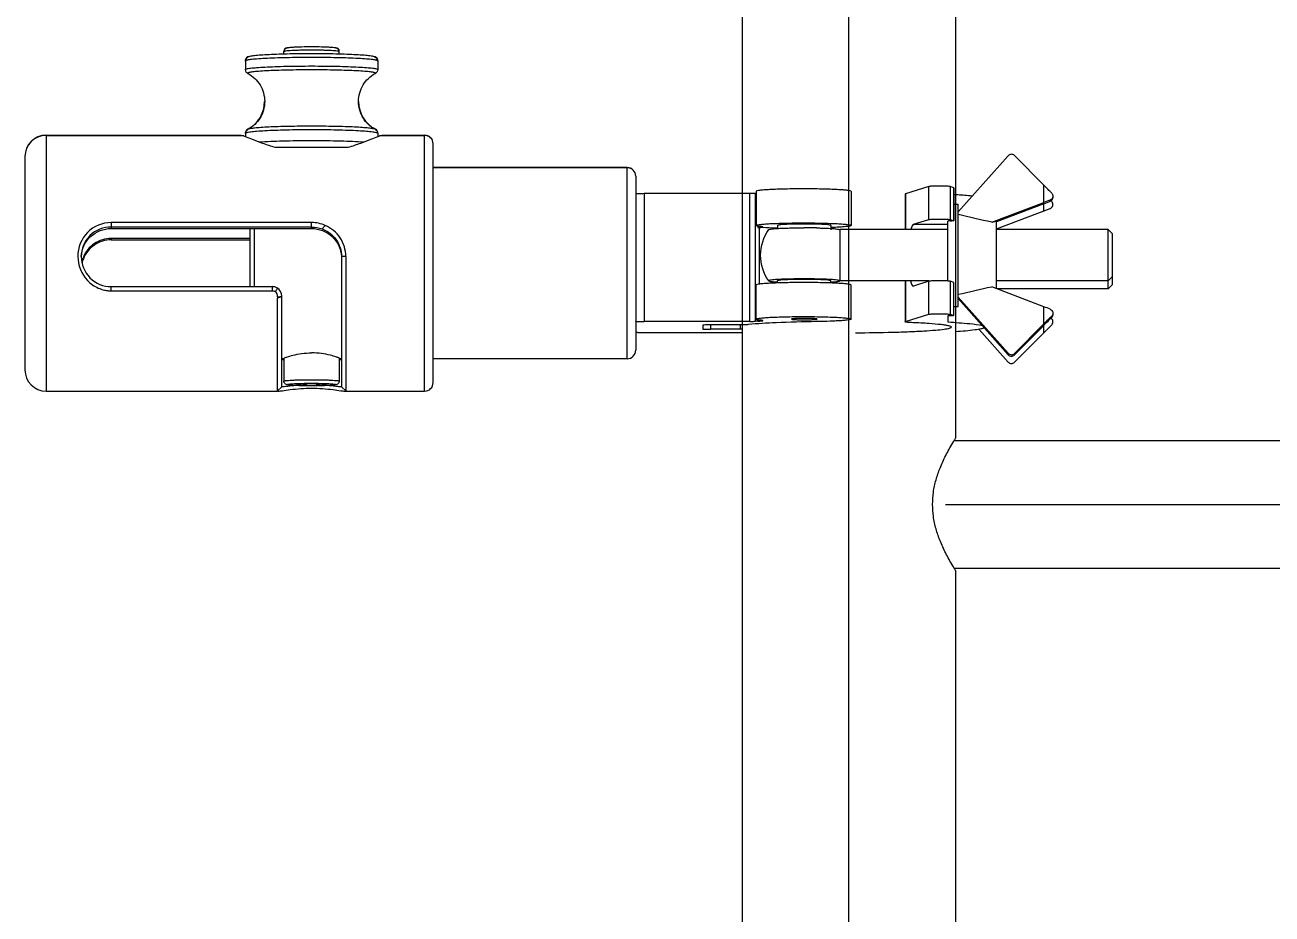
# Model space of a CAD drawing. Header units: millimetres. Extents: x -73584 to -37571, y -61249 to -50748.
# Drawn here: x -48182.9 to -47890.5, y -55069.3 to -54860.7 of the extents above; entities that cross this region are included whole.
import ezdxf

# ---------------------------------------------------------------- set-up
doc = ezdxf.new("R2010")
doc.units = ezdxf.units.MM
doc.header["$LTSCALE"] = 200
doc.linetypes.add('DOT_CENTER', pattern=[14, 12, -1, 0, -1])
doc.layers.add('1', color=7, linetype='Continuous')

# ---------------------------------------------------------------- blocks, each defined once
blk = doc.blocks.new('23-D0018-A_STEP-LADDER_TUBE-Ø30xS3_STACKING_Absen_2__94', base_point=(94.8, -368.81))
at = {"color": 7, "linetype": 'Continuous'}
for p, q in [((94.8, -168.19), (94.8, -368.81)), ((124.8, -168.19), (124.8, -368.81))]:
    blk.add_line(p, q, dxfattribs=at)
at = {"layer": '1', "color": 1, "linetype": 'DOT_CENTER'}
blk.add_line((109.8, -166.19), (109.8, -370.81), dxfattribs=at)
blk = doc.blocks.new('23-D0473-A_TUBE-1m-Ø50xS4-LADDER_STACKING_Absen__107', base_point=(-453.2, -168.5))
at = {"color": 7, "linetype": 'Continuous'}
for p, q in [((-453.2, -118.5), (459.8, -118.5)), ((-124.7, -168.5), (94.3, -168.5)), ((125.3, -168.5), (344.3, -168.5))]:
    blk.add_line(p, q, dxfattribs=at)
for points in [[(109.8, -163.12), (106.95, -163.32), (104.05, -163.94), (101.28, -164.89), (98.36, -166.21), (96.89, -166.98), (95.38, -167.85), (94.84, -168.17), (94.3, -168.5)], [(125.3, -168.5), (124.76, -168.17), (124.22, -167.85), (122.71, -166.98), (121.25, -166.21), (118.32, -164.89), (115.55, -163.94), (112.64, -163.32), (109.8, -163.12)]]:
    blk.add_spline(points, degree=3, dxfattribs=at)
blk = doc.blocks.new('23-D0472-A_BACK-LADDER_STACKING_Absen__109', base_point=(-490.2, -173.5))
at = {"layer": '1', "color": 1, "linetype": 'DOT_CENTER'}
blk.add_line((511.8, -143.5), (-492.2, -143.5), dxfattribs=at)
blk = doc.blocks.new('PH_23_LADDER-1m-KOLOM_STACKING_Absen__110', base_point=(-490.2, -173.5))
for name, p in [('23-D0472-A_BACK-LADDER_STACKING_Absen__109', (-490.2, -173.5)), ('23-D0473-A_TUBE-1m-Ø50xS4-LADDER_STACKING_Absen__107', (-453.2, -168.5))]:
    blk.add_blockref(name, p)
blk = doc.blocks.new('23-A0235-B_WELDING-ASSEMBLY_LADDER-1m_STACKING_Absen__111', base_point=(-490.2, -423.5))
for name, p in [('PH_23_LADDER-1m-KOLOM_STACKING_Absen__110', (-490.2, -173.5)), ('23-D0018-A_STEP-LADDER_TUBE-Ø30xS3_STACKING_Absen_2__94', (94.8, -368.81))]:
    blk.add_blockref(name, p)
blk = doc.blocks.new('23-A0225-B_LADDER-1m_STACKING_Absen__136', base_point=(-490.2, -463.62))
blk.add_blockref('23-A0235-B_WELDING-ASSEMBLY_LADDER-1m_STACKING_Absen__111', (-490.2, -423.5))

msp = doc.modelspace()

# ---------------------------------------------------------------- linework, layer by layer
at = {"color": 7, "linetype": 'Continuous'}
for p, q in [((-48122.16, -54867.478), (-48122.16, -54866.872)), ((-48122.145, -54866.872), (-48122.16, -54866.872)), ((-48121.079, -54866.072), (-48121.36, -54866.072)), ((-48109.96, -54866.072), (-48110.245, -54866.072)), ((-48109.16, -54866.872), (-48109.175, -54866.872)), ((-48109.16, -54867.477), (-48109.16, -54866.872)), ((-48131.16, -54869.072), (-48131.16, -54871.17)), ((-48131.144, -54869.072), (-48131.16, -54869.072)), ((-48100.16, -54869.072), (-48100.176, -54869.072)), ((-48100.16, -54869.072), (-48100.16, -54871.17)), ((-48130.631, -54872.051), (-48130.555, -54872.132)), ((-48100.765, -54872.131), (-48100.689, -54872.051)), ((-48131.148, -54886.072), (-48131.16, -54886.072)), ((-48131.16, -54886.072), (-48131.16, -54886.884)), ((-48130.555, -54885.19), (-48130.631, -54885.19)), ((-48100.689, -54885.19), (-48100.765, -54885.19)), ((-48100.16, -54886.072), (-48100.172, -54886.072)), ((-48100.16, -54886.072), (-48100.16, -54886.882)), ((-48177.86, -54886.572), (-48177.86, -54946.604)), ((-48177.86, -54886.572), (-48132.16, -54886.572)), ((-48177.86, -54886.604), (-48132.081, -54886.604)), ((-48132.145, -54886.581), (-48132.16, -54886.572)), ((-48132.16, -54886.572), (-48132.148, -54886.579)), ((-48132.148, -54886.579), (-48132.14, -54886.583)), ((-48099.239, -54886.604), (-48089.16, -54886.604)), ((-48099.215, -54886.602), (-48099.16, -54886.572)), ((-48099.16, -54886.572), (-48089.16, -54886.572)), ((-48089.16, -54946.604), (-48089.16, -54886.572)), ((-48087.16, -54944.604), (-48087.16, -54888.604)), ((-48182.86, -54891.605), (-48182.86, -54941.604)), ((-48124.213, -54889.388), (-48107.107, -54889.388)), ((-47952.365, -54891.385), (-47964.072, -54904.554)), ((-47943.998, -54898.28), (-47950.909, -54891.344)), ((-48041.66, -54894.172), (-48087.16, -54894.172)), ((-48041.66, -54894.204), (-48087.16, -54894.204)), ((-48041.66, -54939.004), (-48041.66, -54894.172)), ((-48039.66, -54896.204), (-48039.66, -54937.004)), ((-48012.931, -54900.285), (-48037.66, -54900.285)), ((-48037.66, -54900.285), (-48037.66, -54930.242)), ((-48012.931, -54930.242), (-48012.931, -54900.285)), ((-48011.474, -54900.252), (-48011.658, -54900.261)), ((-48011.658, -54900.261), (-48011.658, -54930.217)), ((-48011.473, -54899.757), (-48011.473, -54907.746)), ((-47989.16, -54899.757), (-47989.16, -54907.746)), ((-47976.523, -54900.387), (-47976.523, -54908.727)), ((-47970.955, -54898.63), (-47976.45, -54900.341)), ((-47976.45, -54900.341), (-47976.45, -54908.727)), ((-47970.955, -54906.369), (-47970.955, -54898.63)), ((-47965.073, -54898.916), (-47965.99, -54898.63)), ((-47965.99, -54898.63), (-47965.99, -54906.369)), ((-47965.066, -54898.92), (-47965.073, -54898.916)), ((-47965.073, -54906.655), (-47965.073, -54898.916)), ((-47965.066, -54898.92), (-47965.066, -54906.659)), ((-47943.998, -54902.333), (-47943.998, -54898.28)), ((-47965.066, -54902.717), (-47964.072, -54902.717)), ((-47964.072, -54926.716), (-47964.072, -54902.717)), ((-47956.211, -54906.998), (-47943.998, -54902.333)), ((-47943.998, -54902.654), (-47955.072, -54906.914)), ((-47955.072, -54908.572), (-47942.507, -54903.749)), ((-47943.998, -54904.321), (-47943.998, -54902.654)), ((-47942.507, -54902.06), (-47942.507, -54901.785)), ((-47942.157, -54902.11), (-47942.315, -54901.951)), ((-47974.513, -54907.477), (-47970.955, -54906.369)), ((-47966.472, -54920.791), (-47966.472, -54906.713)), ((-47965.99, -54906.369), (-47965.073, -54906.655)), ((-47965.972, -54906.686), (-47965.566, -54906.686)), ((-47965.073, -54906.655), (-47965.066, -54906.659)), ((-47955.072, -54906.727), (-47955.091, -54906.723)), ((-47955.072, -54922.54), (-47955.072, -54906.728)), ((-48115.66, -54907.051), (-48162.66, -54907.051)), ((-48162.66, -54907.051), (-48162.66, -54908.462)), ((-48115.66, -54908.106), (-48162.66, -54908.106)), ((-48162.66, -54908.462), (-48115.66, -54908.462)), ((-48130.16, -54908.462), (-48130.16, -54922.085)), ((-48129.16, -54908.462), (-48129.16, -54922.085)), ((-48115.66, -54908.462), (-48115.66, -54907.051)), ((-48113.191, -54908.547), (-48112.446, -54907.752)), ((-48011.03, -54907.907), (-48011.03, -54908.222)), ((-48010.701, -54908.208), (-48010.701, -54921.511)), ((-48006.41, -54907.737), (-48006.41, -54908.445)), ((-47993.91, -54907.737), (-47993.91, -54908.736)), ((-47966.472, -54908.727), (-47991.85, -54908.727)), ((-47991.85, -54908.727), (-47991.85, -54920.727)), ((-47974.513, -54907.477), (-47966.472, -54907.477)), ((-47928.91, -54908.727), (-47955.072, -54908.727)), ((-47927.91, -54909.727), (-47928.91, -54908.727)), ((-47928.91, -54922.572), (-47928.91, -54908.727)), ((-48130.16, -54910.767), (-48162.66, -54910.767)), ((-48162.66, -54910.767), (-48162.66, -54911.123)), ((-48162.66, -54911.124), (-48130.16, -54911.124)), ((-47927.91, -54921.572), (-47927.91, -54909.727)), ((-48107.66, -54914.995), (-48108.66, -54915.049)), ((-48108.66, -54915.049), (-48108.66, -54945.562)), ((-48107.66, -54914.995), (-48107.66, -54946.561)), ((-48006.454, -54921.01), (-48006.436, -54921.011)), ((-48006.41, -54921.225), (-48006.41, -54920.719)), ((-48000.16, -54921.127), (-48000.311, -54921.127)), ((-47993.91, -54921.237), (-47993.91, -54920.719)), ((-47993.885, -54921.011), (-47993.866, -54921.01)), ((-47970.955, -54920.727), (-47991.85, -54920.727)), ((-47976.523, -54920.727), (-47976.523, -54930.344)), ((-47976.45, -54920.727), (-47976.45, -54930.298)), ((-47970.955, -54920.848), (-47974.513, -54921.956)), ((-47970.955, -54928.587), (-47970.955, -54920.848)), ((-47965.073, -54921.134), (-47965.99, -54920.848)), ((-47965.99, -54920.848), (-47965.99, -54928.587)), ((-47965.066, -54921.138), (-47965.073, -54921.134)), ((-47965.073, -54928.872), (-47965.073, -54921.134)), ((-47965.066, -54928.877), (-47965.066, -54921.138)), ((-47928.91, -54920.727), (-47955.072, -54920.727)), ((-47927.91, -54919.727), (-47928.91, -54920.727)), ((-48162.66, -54922.085), (-48124.86, -54922.085)), ((-48162.66, -54923.056), (-48162.66, -54922.085)), ((-48162.66, -54923.056), (-48124.86, -54923.056)), ((-48124.86, -54923.056), (-48124.86, -54922.085)), ((-48011.473, -54929.714), (-48011.473, -54921.726)), ((-47989.16, -54929.714), (-47989.16, -54921.726)), ((-47974.513, -54921.956), (-47974.58, -54921.966)), ((-47943.998, -54926.8), (-47956.211, -54922.102)), ((-47928.91, -54922.572), (-47954.988, -54922.572)), ((-47927.91, -54921.572), (-47928.91, -54922.572)), ((-48123.673, -54924.45), (-48122.66, -54924.316)), ((-48122.66, -54924.506), (-48123.66, -54924.778)), ((-48123.66, -54946.561), (-48123.66, -54924.778)), ((-48122.66, -54945.562), (-48122.66, -54924.316)), ((-47965.066, -54926.717), (-47964.072, -54926.717)), ((-47964.71, -54926.717), (-47964.71, -54941.119)), ((-47964.072, -54924.525), (-47952.365, -54937.726)), ((-47952.365, -54938.07), (-47964.072, -54924.9)), ((-47943.998, -54930.853), (-47943.998, -54926.8)), ((-48011.03, -54929.875), (-48011.03, -54930.19)), ((-47976.45, -54930.298), (-47970.955, -54928.587)), ((-47966.472, -54928.931), (-47966.472, -54930.379)), ((-47965.99, -54928.587), (-47965.073, -54928.872)), ((-47965.566, -54928.904), (-47965.972, -54928.904)), ((-47965.073, -54928.872), (-47965.066, -54928.877)), ((-47942.157, -54929.293), (-47942.157, -54929.045)), ((-48012.931, -54930.242), (-48037.66, -54930.242)), ((-48014.71, -54932.923), (-48037.66, -54932.923)), ((-48023.96, -54931.134), (-48023.96, -54932.032)), ((-48015.089, -54931.073), (-48022.16, -54931.073)), ((-48022.16, -54931.073), (-48022.16, -54932.092)), ((-48015.089, -54932.092), (-48022.16, -54932.092)), ((-48015.089, -54932.092), (-48015.089, -54931.073)), ((-47959.164, -54932.109), (-47952.365, -54939.776)), ((-47950.909, -54937.77), (-47943.998, -54930.853)), ((-47950.909, -54939.819), (-47942.157, -54931.035)), ((-47943.998, -54931.174), (-47950.909, -54938.11)), ((-47943.998, -54932.882), (-47943.998, -54931.174)), ((-47952.365, -54938.07), (-47952.365, -54937.726)), ((-47950.909, -54937.77), (-47950.909, -54938.11)), ((-48122.21, -54939.004), (-48122.66, -54939.004)), ((-48122.66, -54939.172), (-48122.554, -54939.204)), ((-48122.554, -54939.204), (-48122.497, -54939.202)), ((-48122.16, -54938.917), (-48122.16, -54944.264)), ((-48109.16, -54938.917), (-48109.16, -54944.264)), ((-48108.66, -54939.004), (-48109.111, -54939.004)), ((-48108.837, -54939.201), (-48108.766, -54939.204)), ((-48108.766, -54939.204), (-48108.66, -54939.172)), ((-48041.66, -54939.004), (-48087.16, -54939.004)), ((-47964.723, -54941.14), (-47964.71, -54941.119)), ((-48177.86, -54946.604), (-48123.66, -54946.604)), ((-48123.66, -54946.561), (-48122.66, -54945.562)), ((-48123.66, -54946.561), (-48123.497, -54946.604)), ((-48119.12, -54945.055), (-48119.124, -54945.063)), ((-48119.118, -54945.056), (-48119.124, -54945.063)), ((-48119.124, -54945.063), (-48119.118, -54945.057)), ((-48119.117, -54945.051), (-48119.12, -54945.055)), ((-48119.114, -54945.051), (-48119.118, -54945.056)), ((-48119.085, -54945.036), (-48119.117, -54945.051)), ((-48119.027, -54945.02), (-48119.085, -54945.036)), ((-48117.392, -54945.224), (-48117.392, -54944.902)), ((-48113.928, -54945.224), (-48113.928, -54944.902)), ((-48112.235, -54945.036), (-48112.293, -54945.02)), ((-48112.203, -54945.051), (-48112.235, -54945.036)), ((-48112.202, -54945.056), (-48112.206, -54945.051)), ((-48112.2, -54945.055), (-48112.203, -54945.051)), ((-48112.196, -54945.063), (-48112.202, -54945.056)), ((-48112.202, -54945.057), (-48112.196, -54945.063)), ((-48112.196, -54945.063), (-48112.2, -54945.055)), ((-48108.66, -54945.562), (-48107.66, -54946.561)), ((-48107.824, -54946.604), (-48089.16, -54946.604)), ((-48107.823, -54946.604), (-48107.66, -54946.561))]:
    msp.add_line(p, q, dxfattribs=at)
for centre, radius, start, end in [((-48130.16, -54869.072), 1, 94.36319, 180), ((-48121.36, -54866.872), 0.8, 90, 180), ((-48109.96, -54866.872), 0.8, 0, 90), ((-48101.16, -54869.072), 1, 0, 85.75588), ((-48129.902, -54870.901), 1.393, 237.82731, 242.02991), ((-48101.418, -54870.901), 1.393, 297.95398, 302.12578), ((-48134.16, -54878.572), 7.5, 298.07249, 359.34036), ((-48097.16, -54878.572), 7.5, 180.65955, 241.92751), ((-48130.16, -54886.072), 1, 118.07249, 180), ((-48101.16, -54886.072), 1, 0, 61.92751), ((-48177.86, -54891.572), 5, 90, 180), ((-48177.86, -54891.604), 5, 90, 180), ((-48089.16, -54888.572), 2, 0, 90), ((-48089.16, -54888.604), 2, 0, 90), ((-47951.618, -54892.05), 1.001, 44.88191, 138.29412), ((-48041.66, -54896.172), 2, 0, 90), ((-48041.66, -54896.204), 2, 360, 90), ((-47942.865, -54902.816), 1, 291, 44.89564), ((-48477.315, -57149.213), 2301.973, 76.916378, 77.117177), ((-48005.289, -55041.606), 133.508, 92.32351, 92.46449), ((-48000.104, -55052.618), 144.328, 88.89834, 90.02243), ((-48162.562, -54917.84), 7.102, 158.23195, 160.94864), ((-48162.619, -54917.821), 7.041, 160.94229, 168.71103), ((-48162.577, -54918.187), 7.084, 158.24913, 166.98645), ((-48470.759, -52682.228), 2298.216, 282.736611, 282.937627), ((-47942.865, -54930.329), 1, 315.10436, 58.13171), ((-48015.087, -54968.747), 36.654, 89.40499, 90.00183), ((-47998.766, -55221.729), 291.796, 92.40899, 92.53242), ((-48041.66, -54937.004), 2, 270, 360), ((-47951.616, -54937.062), 1.001, 221.55947, 314.95883), ((-47951.618, -54937.404), 1.001, 221.70612, 315.11864), ((-48177.86, -54941.604), 5, 180, 270), ((-47951.617, -54939.113), 1, 221.5632, 315.10354), ((-48089.16, -54944.604), 2, 270, 0), ((-48116.92, -54947.142), 3.03, 136.28323, 136.5065), ((-48114.4, -54947.142), 3.03, 43.49351, 43.71679)]:
    msp.add_arc(centre, radius, start, end, dxfattribs=at)
for centre, major_axis, ratio, start_param, end_param in [((-47944.072, -54898.366), (-2.999, 3.01), 0.0267377, -2.2364289, -1.5689159), ((-47944.072, -54902.522), (3, 1.153), 0.0467462, 1.0039242, 1.5278866), ((-47944.072, -54902.522), (3, 1.153), 0.0467462, -1.5638098, -1.0398473), ((-47974.513, -54914.717), (0.069, 7.25), 0.171979, 0.0552947, 0.5985129), ((-47974.513, -54914.717), (0.069, 7.25), 0.171979, -3.7313822, -3.1399555), ((-47944.072, -54926.932), (3, -1.153), 0.0467463, 1.0398472, 1.5638096), ((-47944.072, -54931.089), (2.999, 3.01), 0.0267376, 0.8515066, 1.5190195), ((-47944.072, -54931.089), (2.999, 3.01), 0.0267376, -1.5726769, -0.9051639)]:
    msp.add_ellipse(centre, major_axis=major_axis, ratio=ratio, start_param=start_param, end_param=end_param, dxfattribs=at)
for points, knots in [([(-48131.16, -54869.173), (-48131.16, -54868.986), (-48131.065, -54868.648), (-48130.715, -54868.271), (-48130.287, -54868.083), (-48129.816, -54867.977), (-48129.301, -54867.895), (-48128.68, -54867.822), (-48127.621, -54867.724), (-48126.022, -54867.62), (-48123.814, -54867.523), (-48121.284, -54867.45), (-48118.529, -54867.405), (-48115.66, -54867.39), (-48112.791, -54867.405), (-48110.036, -54867.45), (-48107.506, -54867.523), (-48105.298, -54867.62), (-48103.699, -54867.724), (-48102.64, -54867.822), (-48102.019, -54867.895), (-48101.504, -54867.977), (-48101.033, -54868.083), (-48100.605, -54868.271), (-48100.255, -54868.648), (-48100.16, -54868.986), (-48100.16, -54869.173)], [0, 0, 0, 0, 0.0173185, 0.0308279, 0.046594, 0.0599315, 0.0757359, 0.0950215, 0.1179893, 0.1746096, 0.2439395, 0.3234123, 0.4099111, 0.5000011, 0.5900911, 0.6765897, 0.7560622, 0.8253917, 0.8820115, 0.9049793, 0.9242647, 0.940069, 0.9534066, 0.9691726, 0.9826812, 1, 1, 1, 1]), ([(-48100.16, -54869.173), (-48100.16, -54869.136), (-48100.28, -54869.058), (-48100.496, -54868.998), (-48100.875, -54868.917), (-48101.641, -54868.81), (-48102.936, -54868.689), (-48104.839, -54868.57), (-48107.159, -54868.471), (-48109.804, -54868.397), (-48112.675, -54868.352), (-48115.66, -54868.336), (-48118.645, -54868.352), (-48121.516, -54868.397), (-48124.162, -54868.471), (-48126.481, -54868.57), (-48128.384, -54868.689), (-48129.679, -54868.81), (-48130.445, -54868.917), (-48130.824, -54868.998), (-48131.04, -54869.058), (-48131.16, -54869.136), (-48131.16, -54869.173)], [0, 0, 0, 0, 0.0035463, 0.0111635, 0.0232937, 0.0399241, 0.0861248, 0.1481223, 0.2235781, 0.3096174, 0.4029495, 0.5, 0.5970505, 0.6903826, 0.7764219, 0.8518776, 0.9138752, 0.9600759, 0.9767062, 0.9888365, 0.9964537, 1, 1, 1, 1]), ([(-48109.16, -54866.976), (-48109.16, -54866.795), (-48109.275, -54866.465), (-48109.671, -54866.175), (-48110.141, -54866.079), (-48110.713, -54866.017), (-48111.434, -54865.966), (-48112.324, -54865.925), (-48113.752, -54865.882), (-48115.661, -54865.862), (-48117.57, -54865.882), (-48118.998, -54865.925), (-48119.887, -54865.966), (-48120.608, -54866.017), (-48121.179, -54866.079), (-48121.649, -54866.175), (-48122.045, -54866.466), (-48122.16, -54866.795), (-48122.16, -54866.976)], [0, 0, 0, 0, 0.0388202, 0.068593, 0.1018457, 0.1405942, 0.1926429, 0.257289, 0.3322029, 0.5000736, 0.6679281, 0.7428102, 0.8074281, 0.8594547, 0.8981885, 0.9314347, 0.9611938, 1, 1, 1, 1]), ([(-48109.16, -54866.976), (-48109.16, -54866.96), (-48109.21, -54866.928), (-48109.301, -54866.902), (-48109.46, -54866.869), (-48109.781, -54866.824), (-48110.324, -54866.773), (-48111.122, -54866.723), (-48112.095, -54866.682), (-48113.204, -54866.651), (-48114.408, -54866.631), (-48115.66, -54866.625), (-48116.912, -54866.631), (-48118.116, -54866.651), (-48119.225, -54866.682), (-48120.198, -54866.723), (-48120.996, -54866.773), (-48121.539, -54866.824), (-48121.86, -54866.869), (-48122.019, -54866.902), (-48122.11, -54866.928), (-48122.16, -54866.96), (-48122.16, -54866.976)], [0, 0, 0, 0, 0.0035464, 0.0111631, 0.0232939, 0.0399243, 0.0861253, 0.1481222, 0.2235779, 0.3096172, 0.4029494, 0.5, 0.5970506, 0.6903827, 0.776422, 0.8518778, 0.9138747, 0.9600757, 0.9767061, 0.9888369, 0.9964536, 1, 1, 1, 1]), ([(-48131.16, -54871.17), (-48131.16, -54871.133), (-48131.04, -54871.055), (-48130.824, -54870.995), (-48130.445, -54870.915), (-48129.679, -54870.807), (-48128.384, -54870.686), (-48126.481, -54870.568), (-48124.162, -54870.468), (-48121.516, -54870.394), (-48118.645, -54870.349), (-48115.66, -54870.333), (-48112.675, -54870.349), (-48109.804, -54870.394), (-48107.159, -54870.468), (-48104.839, -54870.568), (-48102.936, -54870.686), (-48101.641, -54870.807), (-48100.875, -54870.915), (-48100.496, -54870.995), (-48100.28, -54871.055), (-48100.16, -54871.133), (-48100.16, -54871.17)], [0, 0, 0, 0, 0.0035463, 0.0111635, 0.0232938, 0.0399241, 0.0861248, 0.1481224, 0.2235781, 0.3096174, 0.4029495, 0.5, 0.5970506, 0.6903826, 0.7764219, 0.8518777, 0.9138752, 0.9600759, 0.9767063, 0.9888365, 0.9964537, 1, 1, 1, 1]), ([(-48130.643, -54872.08), (-48130.772, -54871.999), (-48131.044, -54871.748), (-48131.16, -54871.378), (-48131.16, -54871.17)], [0, 0, 0, 0, 0.4219146, 1, 1, 1, 1]), ([(-48100.689, -54872.051), (-48100.689, -54872.015), (-48100.805, -54871.94), (-48101.014, -54871.882), (-48101.38, -54871.804), (-48102.12, -54871.701), (-48103.371, -54871.584), (-48105.208, -54871.469), (-48107.449, -54871.374), (-48110.004, -54871.302), (-48112.777, -54871.258), (-48115.66, -54871.243), (-48118.543, -54871.258), (-48121.316, -54871.302), (-48123.871, -54871.374), (-48126.112, -54871.469), (-48127.949, -54871.584), (-48129.2, -54871.701), (-48129.94, -54871.804), (-48130.306, -54871.882), (-48130.515, -54871.94), (-48130.631, -54872.015), (-48130.631, -54872.051)], [0, 0, 0, 0, 0.0035464, 0.0111634, 0.0232937, 0.0399243, 0.0861247, 0.1481221, 0.2235783, 0.3096173, 0.4029493, 0.5, 0.5970506, 0.6903826, 0.7764216, 0.8518778, 0.9138753, 0.9600757, 0.9767063, 0.9888366, 0.9964536, 1, 1, 1, 1]), ([(-48100.16, -54871.17), (-48100.16, -54871.378), (-48100.277, -54871.748), (-48100.549, -54872), (-48100.677, -54872.081)], [0, 0, 0, 0, 0.5782185, 1, 1, 1, 1]), ([(-48130.555, -54872.132), (-48129.418, -54872.734), (-48127.402, -54874.636), (-48126.66, -54877.316), (-48126.66, -54878.659)], [0, 0, 0, 0, 0.4890779, 1, 1, 1, 1]), ([(-48104.66, -54878.659), (-48104.66, -54877.317), (-48103.919, -54874.638), (-48101.904, -54872.735), (-48100.768, -54872.133)], [0, 0, 0, 0, 0.5106301, 1, 1, 1, 1]), ([(-48126.66, -54878.659), (-48126.66, -54880.001), (-48127.401, -54882.68), (-48129.416, -54884.583), (-48130.553, -54885.185)], [0, 0, 0, 0, 0.5106301, 1, 1, 1, 1]), ([(-48100.766, -54885.186), (-48101.902, -54884.584), (-48103.918, -54882.682), (-48104.66, -54880.002), (-48104.66, -54878.659)], [0, 0, 0, 0, 0.4890779, 1, 1, 1, 1]), ([(-48131.16, -54886.148), (-48131.16, -54885.913), (-48131.014, -54885.507), (-48130.694, -54885.261), (-48130.555, -54885.187)], [0, 0, 0, 0, 0.5987862, 1, 1, 1, 1]), ([(-48100.16, -54886.148), (-48100.16, -54886.111), (-48100.28, -54886.033), (-48100.496, -54885.973), (-48100.875, -54885.893), (-48101.641, -54885.786), (-48102.936, -54885.665), (-48104.839, -54885.546), (-48107.159, -54885.447), (-48109.804, -54885.373), (-48112.675, -54885.327), (-48115.66, -54885.312), (-48118.645, -54885.327), (-48121.516, -54885.373), (-48124.162, -54885.447), (-48126.481, -54885.546), (-48128.384, -54885.665), (-48129.679, -54885.786), (-48130.445, -54885.893), (-48130.824, -54885.973), (-48131.04, -54886.033), (-48131.16, -54886.111), (-48131.16, -54886.148)], [0, 0, 0, 0, 0.0035463, 0.0111635, 0.0232937, 0.0399241, 0.0861248, 0.1481223, 0.2235781, 0.3096174, 0.4029495, 0.5, 0.5970505, 0.6903826, 0.7764219, 0.8518776, 0.9138752, 0.9600759, 0.9767062, 0.9888365, 0.9964537, 1, 1, 1, 1]), ([(-48100.766, -54885.186), (-48100.926, -54885.101), (-48101.453, -54885.013), (-48102.445, -54884.876), (-48103.895, -54884.766), (-48105.733, -54884.66), (-48107.908, -54884.575), (-48111.254, -54884.488), (-48115.661, -54884.448), (-48120.068, -54884.488), (-48123.414, -54884.575), (-48125.588, -54884.66), (-48127.426, -54884.766), (-48128.876, -54884.876), (-48129.868, -54885.013), (-48130.394, -54885.101), (-48130.555, -54885.186)], [0, 0, 0, 0, 0.0182704, 0.0523934, 0.1014424, 0.1638302, 0.2374863, 0.319949, 0.5000309, 0.6801082, 0.7625653, 0.8362137, 0.8985921, 0.9476304, 0.9817416, 1, 1, 1, 1]), ([(-48100.765, -54885.187), (-48100.626, -54885.261), (-48100.307, -54885.507), (-48100.16, -54885.913), (-48100.16, -54886.148)], [0, 0, 0, 0, 0.4012064, 1, 1, 1, 1]), ([(-48132.081, -54886.604), (-48131.792, -54886.604), (-48130.955, -54886.992), (-48129.346, -54887.584), (-48127.02, -54888.516), (-48125.218, -54889.101), (-48124.213, -54889.388)], [0, 0, 0, 0, 0.1040833, 0.3189553, 0.6244542, 1, 1, 1, 1]), ([(-48127.966, -54888.139), (-48126.152, -54888.012), (-48122.047, -54887.862), (-48115.652, -54887.786), (-48109.259, -54887.862), (-48105.155, -54888.013), (-48103.344, -54888.14)], [0, 0, 0, 0, 0.2213647, 0.5001398, 0.7788411, 1, 1, 1, 1]), ([(-48107.107, -54889.388), (-48106.575, -54889.276), (-48105.588, -54888.914), (-48103.791, -54888.321), (-48101.974, -54887.582), (-48100.365, -54886.992), (-48099.528, -54886.604), (-48099.239, -54886.604)], [0, 0, 0, 0, 0.1953913, 0.3756281, 0.6811383, 0.8959559, 1, 1, 1, 1]), ([(-48037.66, -54900.285), (-48037.915, -54900.285), (-48038.373, -54900.297), (-48039.039, -54900.291), (-48039.353, -54900.371), (-48039.66, -54900.34), (-48039.66, -54900.392)], [0, 0, 0, 0, 0.3813644, 0.7047286, 0.9214295, 1, 1, 1, 1]), ([(-48011.658, -54900.261), (-48011.753, -54900.265), (-48012.177, -54900.28), (-48012.601, -54900.285), (-48012.931, -54900.285)], [0, 0, 0, 0, 0.2228971, 1, 1, 1, 1]), ([(-47989.16, -54899.757), (-47989.16, -54899.676), (-47989.574, -54899.609), (-47990.095, -54899.498), (-47991.176, -54899.412), (-47992.521, -54899.323), (-47994.2, -54899.253), (-47996.825, -54899.179), (-48000.317, -54899.145), (-48003.808, -54899.179), (-48006.434, -54899.253), (-48008.112, -54899.323), (-48009.457, -54899.412), (-48010.538, -54899.498), (-48011.059, -54899.609), (-48011.473, -54899.676), (-48011.473, -54899.757)], [0, 0, 0, 0, 0.0108903, 0.0396548, 0.0858834, 0.1479161, 0.2234169, 0.3095076, 0.4999991, 0.6904895, 0.7765794, 0.8520802, 0.914114, 0.9603439, 0.9891094, 1, 1, 1, 1]), ([(-47976.45, -54900.341), (-47976.469, -54900.347), (-47976.495, -54900.355), (-47976.523, -54900.377), (-47976.523, -54900.387)], [0, 0, 0, 0, 0.6687305, 1, 1, 1, 1]), ([(-47965.99, -54898.63), (-47966.265, -54898.545), (-47967.111, -54898.563), (-47968.472, -54898.489), (-47969.834, -54898.563), (-47970.68, -54898.545), (-47970.955, -54898.63)], [0, 0, 0, 0, 0.1735892, 0.5, 0.8264108, 1, 1, 1, 1]), ([(-47960.78, -54900.875), (-47961.08, -54900.84), (-47962.482, -54900.693), (-47963.888, -54900.587), (-47964.995, -54900.513)], [0, 0, 0, 0, 0.2136969, 1, 1, 1, 1]), ([(-47941.865, -54900.881), (-47941.865, -54900.989), (-47941.923, -54901.374), (-47942.246, -54901.693), (-47942.507, -54901.785)], [0, 0, 0, 0, 0.2798199, 1, 1, 1, 1]), ([(-47942.507, -54902.06), (-47942.24, -54901.949), (-47941.927, -54901.607), (-47941.866, -54901.209), (-47941.866, -54901.099)], [0, 0, 0, 0, 0.7250601, 1, 1, 1, 1]), ([(-47970.955, -54906.369), (-47970.68, -54906.283), (-47969.834, -54906.302), (-47968.472, -54906.227), (-47967.111, -54906.302), (-47966.265, -54906.283), (-47965.99, -54906.369)], [0, 0, 0, 0, 0.1735892, 0.5, 0.8264108, 1, 1, 1, 1]), ([(-47965.972, -54906.686), (-47966.09, -54906.686), (-47966.265, -54906.677), (-47966.396, -54906.707), (-47966.472, -54906.7), (-47966.472, -54906.713)], [0, 0, 0, 0, 0.7047364, 0.9214166, 1, 1, 1, 1]), ([(-47965.066, -54906.659), (-47965.066, -54906.672), (-47965.142, -54906.665), (-47965.273, -54906.695), (-47965.448, -54906.686), (-47965.566, -54906.686)], [0, 0, 0, 0, 0.0785834, 0.2952636, 1, 1, 1, 1]), ([(-47956.211, -54906.998), (-47955.964, -54906.922), (-47955.6, -54906.843), (-47955.215, -54906.696), (-47955.091, -54906.723)], [0, 0, 0, 0, 0.671777, 1, 1, 1, 1]), ([(-48162.66, -54907.05), (-48164.67, -54907.05), (-48168.855, -54908.814), (-48171.279, -54915.013), (-48169.197, -54920.213), (-48166.198, -54922.307), (-48164.465, -54922.873), (-48163.441, -54923.018), (-48162.919, -54923.085), (-48162.661, -54923.057)], [0, 0, 0, 0, 0.2478074, 0.4955109, 0.7453805, 0.8721325, 0.9359725, 0.9679801, 1, 1, 1, 1]), ([(-48162.66, -54908.105), (-48164.442, -54908.105), (-48168.158, -54909.553), (-48169.66, -54913.263), (-48169.66, -54915.038)], [0, 0, 0, 0, 0.5009195, 1, 1, 1, 1]), ([(-48169.651, -54915.041), (-48169.564, -54913.323), (-48167.98, -54909.813), (-48164.388, -54908.462), (-48162.66, -54908.462)], [0, 0, 0, 0, 0.4987672, 1, 1, 1, 1]), ([(-48115.66, -54908.462), (-48113.931, -54908.462), (-48110.334, -54909.815), (-48108.753, -54913.332), (-48108.668, -54915.051)], [0, 0, 0, 0, 0.5011564, 1, 1, 1, 1]), ([(-48113.191, -54908.547), (-48111.895, -54909.029), (-48109.532, -54910.823), (-48108.66, -54913.663), (-48108.66, -54915.049)], [0, 0, 0, 0, 0.4993383, 1, 1, 1, 1]), ([(-48107.66, -54914.995), (-48107.625, -54913.481), (-48108.582, -54910.384), (-48111.06, -54908.346), (-48112.446, -54907.752)], [0, 0, 0, 0, 0.5011581, 1, 1, 1, 1]), ([(-48011.473, -54907.746), (-48011.473, -54907.664), (-48011.059, -54907.598), (-48010.538, -54907.487), (-48009.457, -54907.4), (-48008.112, -54907.311), (-48006.434, -54907.241), (-48003.808, -54907.167), (-48000.317, -54907.134), (-47996.825, -54907.167), (-47994.2, -54907.241), (-47992.521, -54907.311), (-47991.176, -54907.4), (-47990.095, -54907.487), (-47989.574, -54907.598), (-47989.16, -54907.664), (-47989.16, -54907.746)], [0, 0, 0, 0, 0.0108903, 0.0396548, 0.0858834, 0.1479162, 0.2234169, 0.3095076, 0.4999992, 0.6904895, 0.7765794, 0.8520803, 0.9141141, 0.9603439, 0.9891094, 1, 1, 1, 1]), ([(-48010.219, -54908.021), (-48010.533, -54907.989), (-48010.953, -54907.938), (-48011.336, -54907.847), (-48011.473, -54907.781), (-48011.473, -54907.746)], [0, 0, 0, 0, 0.7267428, 0.9176709, 1, 1, 1, 1]), ([(-48011.03, -54908.222), (-48010.87, -54908.215), (-48010.595, -54908.199), (-48010.213, -54908.177), (-48010.033, -54908.138), (-48009.882, -54908.124), (-48009.882, -54908.095)], [0, 0, 0, 0, 0.416243, 0.7304012, 0.9270866, 1, 1, 1, 1]), ([(-48006.431, -54908.391), (-48006.829, -54908.38), (-48008.253, -54908.337), (-48009.676, -54908.274), (-48010.701, -54908.208)], [0, 0, 0, 0, 0.2791291, 1, 1, 1, 1]), ([(-48009.882, -54908.095), (-48009.882, -54908.064), (-48010.053, -54908.053), (-48010.135, -54908.03), (-48010.219, -54908.021)], [0, 0, 0, 0, 0.2691652, 1, 1, 1, 1]), ([(-48008.464, -54908.719), (-48008.419, -54908.657), (-48008.138, -54908.621), (-48007.662, -54908.53), (-48006.868, -54908.472), (-48005.852, -54908.406), (-48004.619, -54908.357), (-48002.7, -54908.304), (-48001.195, -54908.29), (-48000.16, -54908.29)], [0, 0, 0, 0, 0.0275379, 0.0894164, 0.1842142, 0.3086416, 0.4582166, 0.6274918, 1, 1, 1, 1]), ([(-47993.91, -54907.737), (-47993.91, -54907.692), (-47994.142, -54907.654), (-47994.434, -54907.592), (-47995.04, -54907.544), (-47995.793, -54907.494), (-47996.733, -54907.455), (-47998.204, -54907.413), (-48000.16, -54907.394), (-48002.116, -54907.413), (-48003.587, -54907.455), (-48004.527, -54907.494), (-48005.28, -54907.544), (-48005.886, -54907.592), (-48006.178, -54907.654), (-48006.41, -54907.692), (-48006.41, -54907.737)], [0, 0, 0, 0, 0.0108909, 0.0396568, 0.0858859, 0.1479173, 0.2234142, 0.3095023, 0.4999945, 0.6904864, 0.7765755, 0.8520748, 0.9141094, 0.9603412, 0.9891087, 1, 1, 1, 1]), ([(-47997.329, -54908.317), (-47997.004, -54908.323), (-47995.849, -54908.35), (-47994.695, -54908.393), (-47993.866, -54908.445)], [0, 0, 0, 0, 0.280961, 1, 1, 1, 1]), ([(-47989.16, -54907.746), (-47989.16, -54907.781), (-47989.298, -54907.847), (-47989.517, -54907.899), (-47989.924, -54907.968), (-47990.728, -54908.059), (-47992.076, -54908.157), (-47993.235, -54908.21), (-47993.895, -54908.235)], [0, 0, 0, 0, 0.0223684, 0.0742523, 0.1576159, 0.2717799, 0.5861174, 1, 1, 1, 1]), ([(-47993.866, -54908.445), (-47993.579, -54908.463), (-47993.091, -54908.499), (-47992.425, -54908.563), (-47992.099, -54908.632), (-47991.85, -54908.685), (-47991.85, -54908.736)], [0, 0, 0, 0, 0.4206167, 0.732054, 0.9253996, 1, 1, 1, 1]), ([(-48162.66, -54910.767), (-48164.033, -54910.767), (-48166.839, -54911.633), (-48168.649, -54913.934), (-48169.157, -54915.207)], [0, 0, 0, 0, 0.5004555, 1, 1, 1, 1]), ([(-48162.66, -54911.123), (-48164.033, -54911.123), (-48166.839, -54911.989), (-48168.65, -54914.289), (-48169.157, -54915.562)], [0, 0, 0, 0, 0.5004191, 1, 1, 1, 1]), ([(-48169.66, -54915.038), (-48169.66, -54916.831), (-48168.169, -54920.54), (-48164.449, -54922.118), (-48162.66, -54922.085)], [0, 0, 0, 0, 0.5005817, 1, 1, 1, 1]), ([(-48000.311, -54921.127), (-48001.735, -54921.127), (-48003.804, -54921.147), (-48006.431, -54921.221), (-48008.11, -54921.291), (-48009.456, -54921.38), (-48010.538, -54921.467), (-48011.059, -54921.578), (-48011.473, -54921.644), (-48011.473, -54921.726)], [0, 0, 0, 0, 0.3809454, 0.5531254, 0.7041339, 0.8282112, 0.9206801, 0.9782175, 1, 1, 1, 1]), ([(-48000.16, -54920.273), (-48001.244, -54920.273), (-48003.233, -54920.289), (-48005.598, -54920.38), (-48007.066, -54920.456), (-48007.869, -54920.565), (-48008.197, -54920.573), (-48008.491, -54920.699), (-48008.464, -54920.736)], [0, 0, 0, 0, 0.3894001, 0.7169011, 0.8405979, 0.9306278, 0.9836486, 1, 1, 1, 1]), ([(-48008.464, -54920.736), (-48008.428, -54920.786), (-48008.208, -54920.825), (-48007.83, -54920.901), (-48007.204, -54920.956), (-48006.727, -54920.993), (-48006.454, -54921.01)], [0, 0, 0, 0, 0.0915614, 0.2913356, 0.5967921, 1, 1, 1, 1]), ([(-47993.91, -54920.719), (-47993.91, -54920.673), (-47994.142, -54920.636), (-47994.434, -54920.574), (-47995.04, -54920.525), (-47995.793, -54920.475), (-47996.733, -54920.436), (-47998.204, -54920.394), (-48000.16, -54920.376), (-48002.116, -54920.394), (-48003.587, -54920.436), (-48004.527, -54920.475), (-48005.28, -54920.525), (-48005.886, -54920.574), (-48006.178, -54920.636), (-48006.41, -54920.673), (-48006.41, -54920.719)], [0, 0, 0, 0, 0.0108909, 0.0396568, 0.0858859, 0.1479173, 0.2234142, 0.3095023, 0.4999945, 0.6904864, 0.7765755, 0.8520748, 0.9141094, 0.9603412, 0.9891087, 1, 1, 1, 1]), ([(-47991.85, -54920.719), (-47991.85, -54920.658), (-47992.158, -54920.608), (-47992.547, -54920.526), (-47993.352, -54920.461), (-47994.354, -54920.395), (-47995.605, -54920.343), (-47997.56, -54920.288), (-47999.1, -54920.273), (-48000.16, -54920.273)], [0, 0, 0, 0, 0.0218006, 0.0793718, 0.1718764, 0.2959859, 0.4470113, 0.6191747, 1, 1, 1, 1]), ([(-47989.16, -54921.726), (-47989.16, -54921.645), (-47989.566, -54921.578), (-47990.079, -54921.469), (-47991.142, -54921.383), (-47992.465, -54921.294), (-47994.118, -54921.224), (-47996.71, -54921.149), (-47998.753, -54921.128), (-48000.16, -54921.127)], [0, 0, 0, 0, 0.0217423, 0.0790806, 0.1712574, 0.2950296, 0.4458214, 0.6179884, 1, 1, 1, 1]), ([(-47993.866, -54921.01), (-47993.579, -54920.992), (-47993.091, -54920.955), (-47992.425, -54920.892), (-47992.099, -54920.822), (-47991.85, -54920.77), (-47991.85, -54920.719)], [0, 0, 0, 0, 0.4206166, 0.7320538, 0.9253995, 1, 1, 1, 1]), ([(-47965.99, -54920.848), (-47966.265, -54920.763), (-47967.111, -54920.781), (-47968.472, -54920.707), (-47969.834, -54920.781), (-47970.68, -54920.763), (-47970.955, -54920.848)], [0, 0, 0, 0, 0.1735892, 0.5, 0.8264108, 1, 1, 1, 1]), ([(-48011.473, -54929.714), (-48011.473, -54929.633), (-48011.059, -54929.566), (-48010.538, -54929.455), (-48009.457, -54929.369), (-48008.112, -54929.28), (-48006.434, -54929.21), (-48003.808, -54929.136), (-48000.317, -54929.102), (-47996.825, -54929.136), (-47994.2, -54929.21), (-47992.521, -54929.28), (-47991.176, -54929.369), (-47990.095, -54929.455), (-47989.574, -54929.566), (-47989.16, -54929.633), (-47989.16, -54929.714)], [0, 0, 0, 0, 0.0108903, 0.0396548, 0.0858834, 0.1479162, 0.2234169, 0.3095076, 0.4999992, 0.6904895, 0.7765794, 0.8520803, 0.9141141, 0.9603439, 0.9891094, 1, 1, 1, 1]), ([(-48010.219, -54929.99), (-48010.533, -54929.957), (-48010.953, -54929.906), (-48011.336, -54929.815), (-48011.473, -54929.75), (-48011.473, -54929.714)], [0, 0, 0, 0, 0.7267428, 0.9176709, 1, 1, 1, 1]), ([(-48011.03, -54930.19), (-48010.87, -54930.184), (-48010.595, -54930.167), (-48010.213, -54930.145), (-48010.033, -54930.106), (-48009.882, -54930.092), (-48009.882, -54930.064)], [0, 0, 0, 0, 0.416243, 0.7304012, 0.9270866, 1, 1, 1, 1]), ([(-48009.882, -54930.064), (-48009.882, -54930.032), (-48010.053, -54930.021), (-48010.135, -54929.998), (-48010.219, -54929.99)], [0, 0, 0, 0, 0.2691652, 1, 1, 1, 1]), ([(-47997.16, -54929.706), (-47997.16, -54929.684), (-47997.271, -54929.666), (-47997.412, -54929.636), (-47997.702, -54929.613), (-47998.234, -54929.578), (-47999.072, -54929.552), (-48000.16, -54929.541), (-48001.248, -54929.552), (-48002.086, -54929.578), (-48002.618, -54929.613), (-48002.909, -54929.636), (-48003.049, -54929.666), (-48003.16, -54929.684), (-48003.16, -54929.706)], [0, 0, 0, 0, 0.0108955, 0.0396623, 0.0858844, 0.1479197, 0.3094949, 0.4999862, 0.6904787, 0.8520641, 0.9141072, 0.9603344, 0.9891039, 1, 1, 1, 1]), ([(-48003.16, -54929.706), (-48003.16, -54929.727), (-48003.049, -54929.745), (-48002.909, -54929.775), (-48002.618, -54929.798), (-48002.086, -54929.833), (-48001.248, -54929.859), (-48000.16, -54929.871), (-47999.072, -54929.859), (-47998.234, -54929.833), (-47997.702, -54929.798), (-47997.412, -54929.775), (-47997.271, -54929.745), (-47997.16, -54929.727), (-47997.16, -54929.706)], [0, 0, 0, 0, 0.0108955, 0.0396623, 0.0858844, 0.1479197, 0.3094949, 0.4999862, 0.6904787, 0.8520641, 0.9141072, 0.9603344, 0.9891039, 1, 1, 1, 1]), ([(-47989.16, -54929.714), (-47989.16, -54929.773), (-47989.435, -54929.845), (-47989.809, -54929.925), (-47990.557, -54930.008), (-47991.51, -54930.086), (-47992.715, -54930.155), (-47994.679, -54930.238), (-47996.244, -54930.274), (-47997.337, -54930.291)], [0, 0, 0, 0, 0.021399, 0.0757676, 0.163459, 0.2824674, 0.4297762, 0.6015398, 1, 1, 1, 1]), ([(-47970.955, -54928.587), (-47970.68, -54928.501), (-47969.834, -54928.52), (-47968.472, -54928.445), (-47967.111, -54928.52), (-47966.265, -54928.501), (-47965.99, -54928.587)], [0, 0, 0, 0, 0.1735892, 0.5, 0.8264108, 1, 1, 1, 1]), ([(-47965.972, -54928.904), (-47966.09, -54928.904), (-47966.265, -54928.895), (-47966.396, -54928.925), (-47966.472, -54928.918), (-47966.472, -54928.931)], [0, 0, 0, 0, 0.7047364, 0.9214166, 1, 1, 1, 1]), ([(-47965.066, -54928.877), (-47965.066, -54928.89), (-47965.142, -54928.883), (-47965.273, -54928.913), (-47965.448, -54928.904), (-47965.566, -54928.904)], [0, 0, 0, 0, 0.0785834, 0.2952636, 1, 1, 1, 1]), ([(-47942.507, -54927.395), (-47942.24, -54927.506), (-47941.927, -54927.847), (-47941.866, -54928.246), (-47941.866, -54928.355)], [0, 0, 0, 0, 0.72506, 1, 1, 1, 1]), ([(-48039.66, -54930.349), (-48039.66, -54930.297), (-48039.353, -54930.327), (-48039.039, -54930.248), (-48038.373, -54930.254), (-48037.915, -54930.242), (-48037.66, -54930.242)], [0, 0, 0, 0, 0.0785706, 0.2952718, 0.618636, 1, 1, 1, 1]), ([(-48037.66, -54932.923), (-48037.915, -54932.923), (-48038.373, -54932.911), (-48039.039, -54932.918), (-48039.353, -54932.838), (-48039.66, -54932.869), (-48039.66, -54932.816)], [0, 0, 0, 0, 0.3813644, 0.7047286, 0.9214296, 1, 1, 1, 1]), ([(-48022.16, -54931.073), (-48022.344, -54931.073), (-48022.944, -54931.08), (-48023.546, -54931.088), (-48023.96, -54931.134)], [0, 0, 0, 0, 0.3067953, 1, 1, 1, 1]), ([(-48023.96, -54932.032), (-48023.857, -54932.043), (-48023.257, -54932.085), (-48022.657, -54932.092), (-48022.16, -54932.092)], [0, 0, 0, 0, 0.173169, 1, 1, 1, 1]), ([(-48013.279, -54931.012), (-48013.382, -54931.023), (-48013.984, -54931.066), (-48014.588, -54931.073), (-48015.089, -54931.073)], [0, 0, 0, 0, 0.1714526, 1, 1, 1, 1]), ([(-47997.337, -54930.291), (-48000.484, -54930.337), (-48005.802, -54930.483), (-48011.12, -54930.766), (-48013.279, -54931.012)], [0, 0, 0, 0, 0.5916357, 1, 1, 1, 1]), ([(-48012.931, -54930.242), (-48012.817, -54930.242), (-48012.392, -54930.24), (-48011.968, -54930.231), (-48011.658, -54930.217)], [0, 0, 0, 0, 0.2695188, 1, 1, 1, 1]), ([(-47988.16, -54932.917), (-47985.235, -54932.901), (-47981.014, -54932.84), (-47975.666, -54932.664), (-47972.328, -54932.506), (-47969.597, -54932.316), (-47967.598, -54932.12), (-47966.361, -54931.913), (-47965.825, -54931.755), (-47965.66, -54931.637), (-47965.66, -54931.583)], [0, 0, 0, 0, 0.3877807, 0.5597426, 0.7092051, 0.8311877, 0.9216759, 0.9778785, 0.9928354, 1, 1, 1, 1]), ([(-47976.523, -54930.344), (-47976.523, -54930.334), (-47976.495, -54930.312), (-47976.469, -54930.304), (-47976.45, -54930.298)], [0, 0, 0, 0, 0.3312695, 1, 1, 1, 1]), ([(-47976.402, -54930.402), (-47976.433, -54930.395), (-47976.472, -54930.386), (-47976.523, -54930.358), (-47976.523, -54930.344)], [0, 0, 0, 0, 0.6921785, 1, 1, 1, 1]), ([(-47974.705, -54930.55), (-47974.902, -54930.542), (-47975.468, -54930.507), (-47976.041, -54930.489), (-47976.402, -54930.402)], [0, 0, 0, 0, 0.3470845, 1, 1, 1, 1]), ([(-47965.66, -54931.583), (-47965.66, -54931.513), (-47965.913, -54931.374), (-47966.337, -54931.267), (-47967.103, -54931.124), (-47968.634, -54930.934), (-47971.211, -54930.724), (-47973.434, -54930.607), (-47974.705, -54930.55)], [0, 0, 0, 0, 0.0229578, 0.0745505, 0.1571797, 0.2704305, 0.583676, 1, 1, 1, 1]), ([(-47966.472, -54930.379), (-47964.766, -54930.477), (-47962.062, -54930.684), (-47959.346, -54930.969), (-47958.37, -54931.218)], [0, 0, 0, 0, 0.6292625, 1, 1, 1, 1]), ([(-47957.88, -54931.787), (-47958.14, -54931.907), (-47958.897, -54932.074), (-47961.142, -54932.42), (-47963.135, -54932.568), (-47964.643, -54932.671)], [0, 0, 0, 0, 0.1255935, 0.336292, 1, 1, 1, 1]), ([(-48122.167, -54938.919), (-48121.964, -54938.766), (-48121.226, -54938.524), (-48119.86, -54938.091), (-48117.908, -54937.741), (-48116.442, -54937.643), (-48115.66, -54937.643)], [0, 0, 0, 0, 0.1142926, 0.3409167, 0.6486291, 1, 1, 1, 1]), ([(-48109.155, -54938.918), (-48109.36, -54938.765), (-48110.099, -54938.522), (-48111.466, -54938.09), (-48113.415, -54937.741), (-48114.879, -54937.643), (-48115.66, -54937.643)], [0, 0, 0, 0, 0.1149179, 0.3416681, 0.6491565, 1, 1, 1, 1]), ([(-48122.21, -54938.972), (-48122.21, -54938.963), (-48122.196, -54938.942), (-48122.179, -54938.928), (-48122.167, -54938.919)], [0, 0, 0, 0, 0.3699566, 1, 1, 1, 1]), ([(-48122.163, -54939), (-48122.175, -54938.998), (-48122.195, -54938.996), (-48122.21, -54938.979), (-48122.21, -54938.972)], [0, 0, 0, 0, 0.6343416, 1, 1, 1, 1]), ([(-48109.11, -54938.972), (-48109.11, -54938.963), (-48109.125, -54938.941), (-48109.143, -54938.927), (-48109.155, -54938.918)], [0, 0, 0, 0, 0.3679143, 1, 1, 1, 1]), ([(-48109.155, -54939), (-48109.144, -54938.998), (-48109.125, -54938.996), (-48109.11, -54938.979), (-48109.11, -54938.972)], [0, 0, 0, 0, 0.631551, 1, 1, 1, 1]), ([(-48122.16, -54944.264), (-48122.16, -54944.249), (-48122.11, -54944.216), (-48122.019, -54944.191), (-48121.86, -54944.157), (-48121.539, -54944.112), (-48120.996, -54944.062), (-48120.198, -54944.012), (-48119.225, -54943.97), (-48118.116, -54943.939), (-48116.912, -54943.92), (-48115.66, -54943.914), (-48114.408, -54943.92), (-48113.204, -54943.939), (-48112.095, -54943.97), (-48111.122, -54944.012), (-48110.324, -54944.062), (-48109.781, -54944.112), (-48109.46, -54944.157), (-48109.301, -54944.191), (-48109.21, -54944.216), (-48109.16, -54944.249), (-48109.16, -54944.264)], [0, 0, 0, 0, 0.0035463, 0.0111635, 0.0232938, 0.0399241, 0.0861248, 0.1481224, 0.2235781, 0.3096174, 0.4029495, 0.5, 0.5970506, 0.6903826, 0.7764219, 0.8518777, 0.9138752, 0.9600759, 0.9767063, 0.9888365, 0.9964537, 1, 1, 1, 1]), ([(-48121.372, -54945.118), (-48121.511, -54945.087), (-48121.775, -54945), (-48122.081, -54944.694), (-48122.16, -54944.412), (-48122.16, -54944.264)], [0, 0, 0, 0, 0.3407323, 0.6463037, 1, 1, 1, 1]), ([(-48109.16, -54944.264), (-48109.16, -54944.412), (-48109.239, -54944.694), (-48109.545, -54945), (-48109.809, -54945.087), (-48109.948, -54945.118)], [0, 0, 0, 0, 0.3535992, 0.6589802, 1, 1, 1, 1]), ([(-48123.497, -54946.604), (-48123.163, -54946.604), (-48122.237, -54946.448), (-48119.643, -54946.094), (-48115.66, -54945.778), (-48111.677, -54946.094), (-48109.083, -54946.448), (-48108.157, -54946.604), (-48107.824, -54946.604)], [0, 0, 0, 0, 0.0635716, 0.1778755, 0.50001, 0.8221309, 0.9364298, 1, 1, 1, 1]), ([(-48119.459, -54945.291), (-48119.903, -54945.332), (-48120.659, -54945.405), (-48121.736, -54945.562), (-48122.206, -54945.564), (-48122.66, -54945.636), (-48122.66, -54945.562)], [0, 0, 0, 0, 0.4151923, 0.7324054, 0.9311454, 1, 1, 1, 1]), ([(-48109.948, -54945.118), (-48110.224, -54945.179), (-48110.941, -54945.244), (-48112.215, -54945.316), (-48113.84, -54945.359), (-48115.66, -54945.376), (-48117.48, -54945.359), (-48119.105, -54945.316), (-48120.379, -54945.244), (-48121.096, -54945.179), (-48121.372, -54945.118)], [0, 0, 0, 0, 0.0739988, 0.1879224, 0.3350185, 0.500013, 0.6650069, 0.8120896, 0.925997, 1, 1, 1, 1]), ([(-48121.36, -54945.063), (-48121.36, -54945.05), (-48121.316, -54945.021), (-48121.236, -54944.999), (-48121.097, -54944.969), (-48120.815, -54944.93), (-48120.339, -54944.885), (-48119.64, -54944.842), (-48118.786, -54944.805), (-48117.814, -54944.778), (-48116.758, -54944.761), (-48115.66, -54944.756), (-48114.562, -54944.761), (-48113.507, -54944.778), (-48112.534, -54944.805), (-48111.681, -54944.842), (-48110.981, -54944.885), (-48110.505, -54944.93), (-48110.223, -54944.969), (-48110.084, -54944.999), (-48110.004, -54945.021), (-48109.96, -54945.05), (-48109.96, -54945.063)], [0, 0, 0, 0, 0.0035464, 0.0111635, 0.0232938, 0.0399245, 0.0861247, 0.1481223, 0.2235786, 0.3096173, 0.4029491, 0.4999996, 0.5970501, 0.6903819, 0.7764208, 0.851877, 0.9138746, 0.9600752, 0.976706, 0.9888364, 0.9964536, 1, 1, 1, 1]), ([(-48109.96, -54945.063), (-48109.96, -54945.077), (-48110.004, -54945.106), (-48110.084, -54945.128), (-48110.223, -54945.157), (-48110.505, -54945.197), (-48110.981, -54945.241), (-48111.681, -54945.285), (-48112.534, -54945.321), (-48113.507, -54945.348), (-48114.562, -54945.365), (-48115.66, -54945.371), (-48116.758, -54945.365), (-48117.814, -54945.348), (-48118.786, -54945.321), (-48119.64, -54945.285), (-48120.339, -54945.241), (-48120.815, -54945.197), (-48121.097, -54945.157), (-48121.236, -54945.128), (-48121.316, -54945.106), (-48121.36, -54945.077), (-48121.36, -54945.063)], [0, 0, 0, 0, 0.0035464, 0.0111635, 0.0232938, 0.0399245, 0.0861247, 0.1481223, 0.2235786, 0.3096173, 0.4029491, 0.4999996, 0.5970501, 0.6903819, 0.7764208, 0.851877, 0.9138746, 0.9600752, 0.976706, 0.9888364, 0.9964536, 1, 1, 1, 1]), ([(-48119.124, -54945.063), (-48119.124, -54945.076), (-48119.072, -54945.097), (-48118.992, -54945.115), (-48118.841, -54945.138), (-48118.644, -54945.159), (-48118.393, -54945.178), (-48117.97, -54945.204), (-48117.631, -54945.217), (-48117.392, -54945.224)], [0, 0, 0, 0, 0.0218965, 0.0742515, 0.1585716, 0.2738449, 0.4182599, 0.5894088, 1, 1, 1, 1]), ([(-48117.392, -54944.902), (-48117.74, -54944.913), (-48118.208, -54944.931), (-48118.753, -54944.978), (-48118.951, -54945.003), (-48119.027, -54945.02)], [0, 0, 0, 0, 0.635953, 0.8566573, 1, 1, 1, 1]), ([(-48117.679, -54944.911), (-48117.654, -54944.935), (-48117.552, -54945.033), (-48117.459, -54945.14), (-48117.392, -54945.224)], [0, 0, 0, 0, 0.2408308, 1, 1, 1, 1]), ([(-48113.928, -54944.902), (-48114.206, -54944.894), (-48115.361, -54944.87), (-48116.516, -54944.875), (-48117.392, -54944.902)], [0, 0, 0, 0, 0.2412245, 1, 1, 1, 1]), ([(-48117.392, -54945.224), (-48117.114, -54945.233), (-48115.959, -54945.257), (-48114.804, -54945.251), (-48113.928, -54945.224)], [0, 0, 0, 0, 0.2412245, 1, 1, 1, 1]), ([(-48112.293, -54945.02), (-48112.369, -54945.003), (-48112.567, -54944.978), (-48113.112, -54944.931), (-48113.58, -54944.913), (-48113.928, -54944.902)], [0, 0, 0, 0, 0.1433428, 0.3640472, 1, 1, 1, 1]), ([(-48113.928, -54945.224), (-48113.905, -54945.196), (-48113.815, -54945.087), (-48113.718, -54944.983), (-48113.641, -54944.911)], [0, 0, 0, 0, 0.2587938, 1, 1, 1, 1]), ([(-48113.928, -54945.224), (-48113.689, -54945.217), (-48113.35, -54945.204), (-48112.928, -54945.178), (-48112.676, -54945.159), (-48112.479, -54945.138), (-48112.328, -54945.115), (-48112.248, -54945.097), (-48112.196, -54945.076), (-48112.196, -54945.063)], [0, 0, 0, 0, 0.4105911, 0.58174, 0.726155, 0.8414283, 0.9257484, 0.9781035, 1, 1, 1, 1]), ([(-48108.66, -54945.562), (-48108.66, -54945.636), (-48109.114, -54945.564), (-48109.583, -54945.562), (-48110.66, -54945.405), (-48111.415, -54945.332), (-48111.858, -54945.291)], [0, 0, 0, 0, 0.0688563, 0.267586, 0.5847881, 1, 1, 1, 1])]:
    msp.add_open_spline(points, degree=3, knots=knots, dxfattribs=at)
for points in [[(-47942.157, -54900.161), (-47941.978, -54900.349), (-47941.866, -54900.622), (-47941.865, -54900.881)], [(-48112.446, -54907.752), (-48113.443, -54907.296), (-48114.563, -54907.05), (-48115.66, -54907.051)], [(-48115.66, -54908.105), (-48114.824, -54908.105), (-48113.975, -54908.257), (-48113.191, -54908.547)], [(-48010.41, -54914.727), (-48010.41, -54912.622), (-48009.698, -54910.424), (-48008.464, -54908.719)], [(-48008.464, -54920.736), (-48009.698, -54919.03), (-48010.41, -54916.832), (-48010.41, -54914.727)], [(-48123.684, -54922.428), (-48124.029, -54922.209), (-48124.452, -54922.085), (-48124.86, -54922.085)], [(-48124.86, -54923.056), (-48124.596, -54923.056), (-48124.322, -54923.141), (-48124.103, -54923.288)], [(-48124.103, -54923.288), (-48123.932, -54923.019), (-48123.785, -54922.731), (-48123.684, -54922.428)], [(-48123.672, -54924.45), (-48123.617, -54924.041), (-48123.787, -54923.554), (-48124.103, -54923.288)], [(-48122.66, -54924.316), (-48122.66, -54923.6), (-48123.082, -54922.815), (-48123.684, -54922.428)], [(-48123.672, -54924.45), (-48123.673, -54924.559), (-48123.653, -54924.669), (-48123.672, -54924.776)], [(-47941.866, -54928.355), (-47941.866, -54928.605), (-47941.977, -54928.873), (-47942.157, -54929.045)], [(-47941.866, -54928.573), (-47941.866, -54928.832), (-47941.978, -54929.106), (-47942.157, -54929.293)], [(-48122.497, -54939.202), (-48122.396, -54939.196), (-48122.296, -54939.182), (-48122.197, -54939.167)], [(-48109.116, -54939.168), (-48109.024, -54939.182), (-48108.931, -54939.195), (-48108.837, -54939.201)], [(-48117.392, -54945.224), (-48117.166, -54945.094), (-48116.93, -54944.977), (-48116.685, -54944.885)], [(-48114.635, -54944.885), (-48114.39, -54944.977), (-48114.154, -54945.094), (-48113.928, -54945.224)]]:
    msp.add_open_spline(points, degree=3, dxfattribs=at)

# ---------------------------------------------------------------- block references
at = {"xscale": -1, "rotation": 89.99999997513453}
msp.add_blockref('23-A0225-B_LADDER-1m_STACKING_Absen__136', (-47669.585, -54373.158), dxfattribs=at)

doc.saveas('drawing.dxf')
